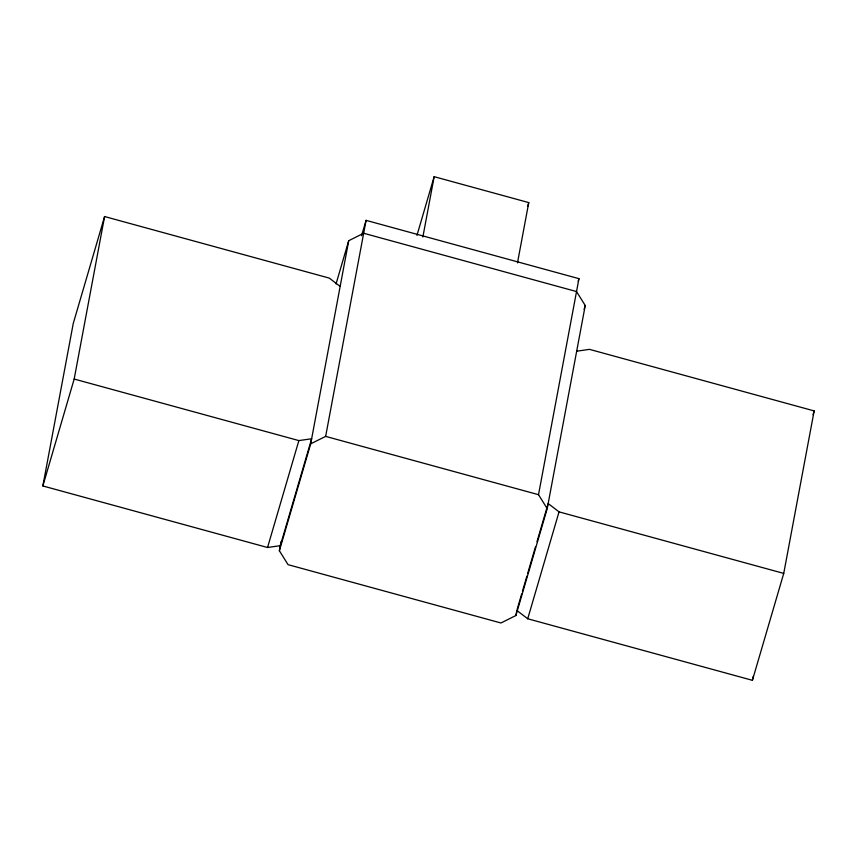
<?xml version="1.0" encoding="UTF-8"?>
<svg xmlns="http://www.w3.org/2000/svg" width="857" height="857" viewBox="0 0 857 857"><rect width="100%" height="100%" fill="white"/><g stroke="black" fill="none" stroke-linecap="round" stroke-linejoin="round"><path stroke-width="1.29" d="M104.586 216.542L74.173 379.04L298.868 440.594L311.648 438.752L280.325 545.663L267.545 547.505L42.85 485.951L73.263 323.443L104.586 216.542L329.281 278.097L340.154 286.409M336.03 283.978L348.713 240.71L363.668 233.254L576.536 291.562L585.235 305.499L547.216 508.619L515.893 615.53L500.938 622.985L288.07 564.667L279.371 550.74L281.085 541.57M279.371 550.74L310.695 443.83L348.713 240.71M310.695 443.83L325.649 436.384L366.078 220.356L578.946 278.664L538.517 494.693L547.216 508.619M422.876 236.96L434.156 176.681L528.758 202.595L517.478 262.885M515.893 615.53L516.878 610.291M516.846 610.452L527.719 618.765L752.414 680.319L753.153 676.387M752.414 680.319L783.737 573.408L814.15 410.91L589.455 349.356L576.675 351.199M42.85 485.951L74.173 379.04M267.545 547.505L298.868 440.594M361.568 235.75L366.078 220.356M416.952 235.396L434.156 176.681M527.644 206.43L528.758 202.595M578.196 281.235L578.946 278.664M584.11 309.313L585.235 305.499M517.221 609.177L521.688 593.901M522.438 591.362L526.916 576.086M527.655 573.547L535.486 546.82M536.975 541.731L548.169 503.541L559.043 511.865L783.737 573.408M527.719 618.765L559.043 511.865M813.036 414.724L814.15 410.91M325.649 436.384L538.517 494.693"/></g></svg>
